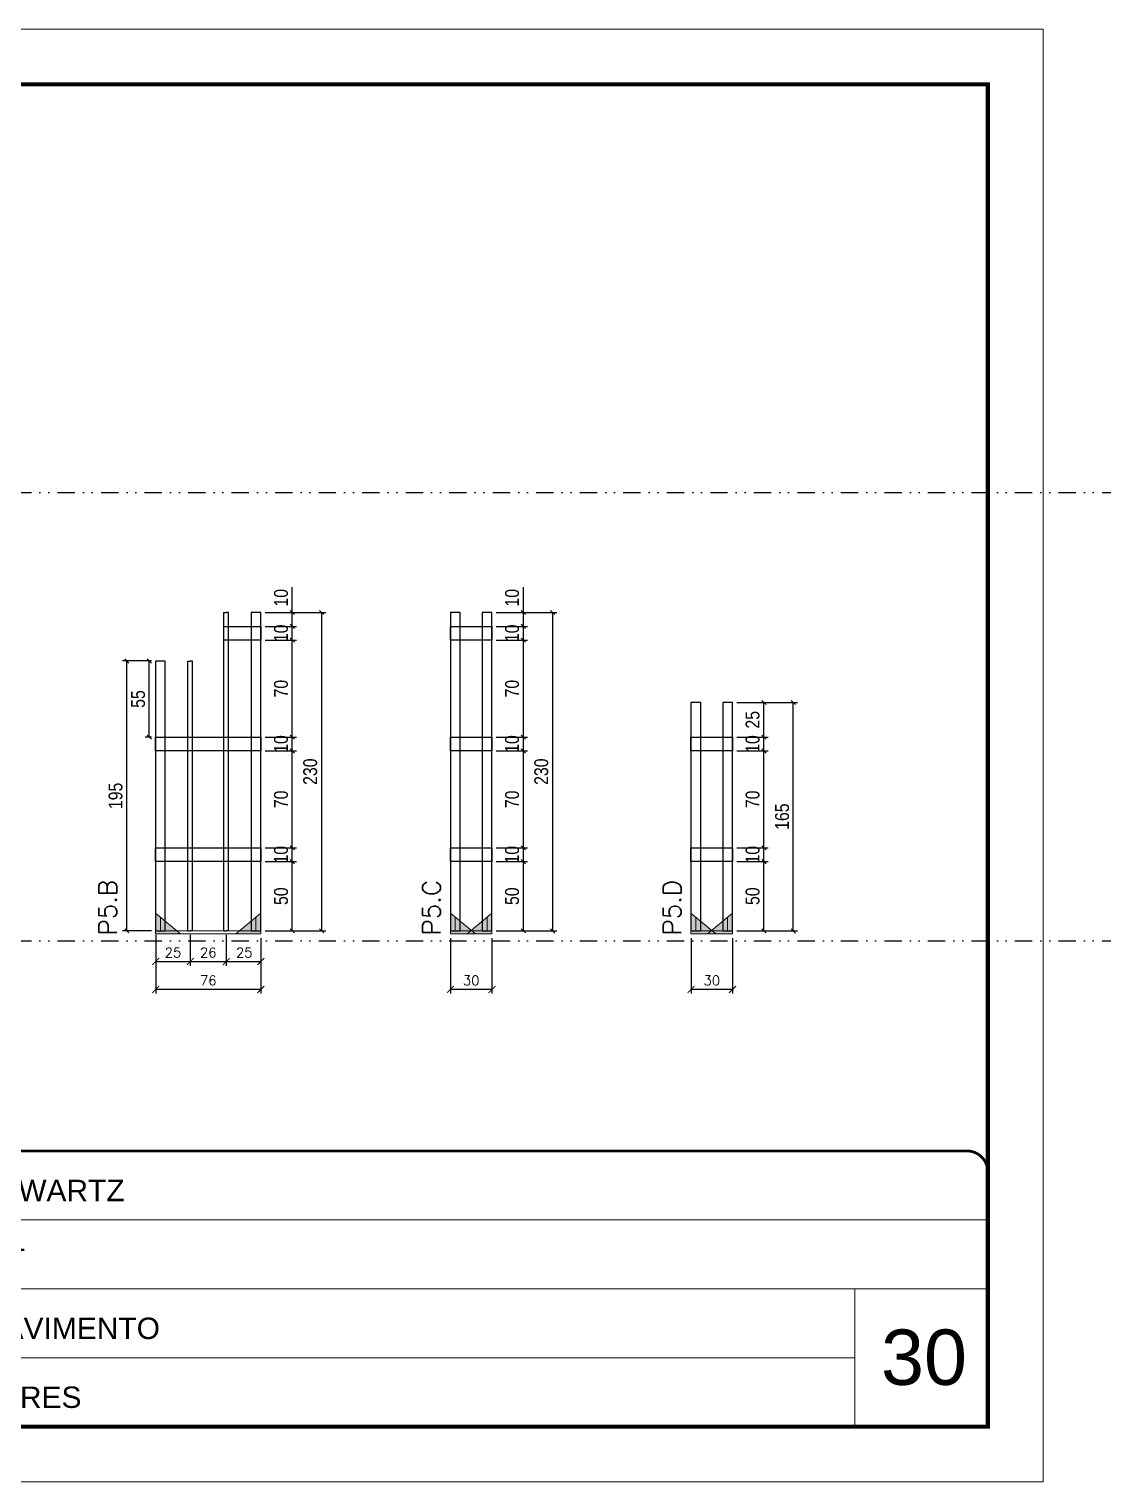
# Model space of a CAD drawing. Extents: x 13770 to 23315, y 867 to 16997.
# Drawn here: x 16737 to 17513, y 7758 to 8808 of the extents above; entities that cross this region are included whole.
import ezdxf

# ---------------------------------------------------------------- set-up
doc = ezdxf.new("R2010")
doc.units = 0
for name, pattern in [('CONTINUO', [0]), ('DASHED', [0.75, 0.5, -0.25]), ('DIVIDE2', [0.625, 0.25, -0.125, 0, -0.125, 0, -0.125]), ('HIDDEN', [0.375, 0.25, -0.125])]:
    doc.linetypes.add(name, pattern=pattern)
for name, color, linetype, lineweight in [('CARIMBO', 255, 'Continuous', 9), ('Folhas', 255, 'Continuous', 9), ('Madeira', 126, 'Continuous', 18), ('Sarr 2.2x7', 40, 'Continuous', 9), ('SARRAFO DE PRESSAO', 251, 'DASHED', 9), ('Texto Seção', 7, 'Continuous', 15)]:
    doc.layers.add(name, color=color, linetype=linetype, lineweight=lineweight)
for name, color, linetype in [('COTA', 241, 'Continuous'), ('Nível', 160, 'Continuous'), ('SARR_2.2x10', 60, 'Continuous'), ('SARR_3.5x7', 81, 'Continuous'), ('SARR_7x7', 40, 'Continuous')]:
    doc.layers.add(name, color=color, linetype=linetype)
doc.styles.add('ARIAL', font='arial.ttf')
doc.styles.add('COTA TECNICA', font='techl___.ttf', dxfattribs={"height": 10})
doc.styles.add('REGUA-120', font='ROMANS.shx', dxfattribs={"height": 15})
doc.styles.add('ROMANS', font='romans.shx')
doc.styles.add('Tecnologia', font='')
doc.styles.get('Tecnologia').set_extended_font_data('Forgotten Futurist')
doc.dimstyles.new('Cota Paínel', dxfattribs={"dimtxt": 7, "dimasz": 5, "dimexe": 3, "dimexo": 3, "dimgap": 3, "dimtad": 1, "dimdec": 1, "dimzin": 12, "dimdsep": 46, "dimtxsty": 'ROMANS', "dimblk": 'ARCHTICK', "dimcen": 0, "dimclrd": 4, "dimclre": 4, "dimclrt": 1, "dimadec": 1, "dimazin": 3, "dimtfac": 1, "dimtdec": 1, "dimtmove": 0, "dimatfit": 3, "dimldrblk": 'OBLIQUE', "dimfxl": 1, "dimtolj": 1, "dimtzin": 12, "dimarcsym": 0})
doc.dimstyles.new('PAINEL', dxfattribs={"dimtxt": 10, "dimasz": 3, "dimexe": 3, "dimexo": 3, "dimgap": 3, "dimtad": 1, "dimdec": 1, "dimzin": 12, "dimdsep": 46, "dimtxsty": 'COTA TECNICA', "dimblk1": 'OBLIQUE', "dimblk2": 'OBLIQUE', "dimsah": 1, "dimcen": 0.9, "dimclrd": 4, "dimclre": 4, "dimclrt": 240, "dimadec": 1, "dimazin": 3, "dimtfac": 1, "dimtdec": 1, "dimtmove": 0, "dimatfit": 3, "dimfxl": 1, "dimtolj": 1, "dimtzin": 12, "dimarcsym": 0})

# ---------------------------------------------------------------- blocks, each defined once
blk = doc.blocks.new('9999999999')
at = {"color": 30, "linetype": 'CONTINUO'}
for p, q in [((98564.6, 34230.2), (98564.6, 34429.4)), ((98564.6, 34379.6), (99584, 34379.6)), ((98564.6, 34329.8), (99488, 34329.8)), ((99584, 34329.8), (99488, 34329.8)), ((99488, 34329.8), (99488, 34230.2)), ((98564.6, 34280), (99488, 34280))]:
    blk.add_line(p, q, dxfattribs=at)
at = {"color": 30, "linetype": 'CONTINUO', "const_width": 2}
blk.add_lwpolyline([(99584, 34230.2), (99584, 34414.4, 0.414214), (99569, 34429.4), (98229, 34429.4, 0.414214), (98214, 34414.4), (98214, 34245.2, 0.414214), (98229, 34230.2), (99584, 34230.2)], format="xyb", dxfattribs=at)
at = {"layer": 'Folhas'}
blk.add_lwpolyline([(98139, 34190.2), (99624, 34190.2), (99624, 35240.2), (98139, 35240.2)], close=True, dxfattribs=at)
at = {"layer": 'Folhas', "color": 30, "const_width": 3}
blk.add_lwpolyline([(98214, 34230.2), (99584, 34230.2), (99584, 35200.2), (98214, 35200.2)], close=True, dxfattribs=at)
at = {"color": 7, "linetype": 'Continuous', "ltscale": 5, "style": 'ARIAL'}
for s, height, p in [('SCHWARTZ', 15.48, (98837.7, 34393.1)), ('GWT', 15.48, (98837.7, 34343.3)), ('2°PAVIMENTO', 15.483, (98837.7, 34293.5)), ('NOVA SISTEMAS CONSTRUTIVOS', 11.059, (98263.2, 34267.2)), ('PILARES', 15.48, (98837.7, 34243.7))]:
    blk.add_text(s, height=height, dxfattribs=at).set_placement(p)
at = {"layer": 'Folhas', "color": 7, "style": 'Tecnologia', "width": 1.5}
for s, p in [('CLIENTE:', (98573.7, 34397.2)), ('OBRA:', (98573.7, 34347.3)), ('PAVIMENTO:', (98573.7, 34297.5)), ('PROJETO:', (98573.7, 34247.7))]:
    blk.add_text(s, height=14, dxfattribs=at).set_placement(p)
blk = doc.blocks.new('_ArchTick')
at = {"color": 0, "linetype": 'ByBlock', "const_width": 0.15}
blk.add_lwpolyline([(-0.5, -0.5), (0.5, 0.5)], dxfattribs=at)
blk = doc.blocks.new('*D966')
at = {"layer": 'COTA', "color": 4, "lineweight": -2, "transparency": 16777216}
for p, q in [((16828.2, 8138.6), (16828.2, 8111.4)), ((16904.2, 8138.6), (16904.2, 8111.4)), ((16904.2, 8114.4), (16828.2, 8114.4))]:
    blk.add_line(p, q, dxfattribs=at)
at = {"layer": 'Defpoints', "color": 0, "transparency": 16777216}
for p in [(16828.2, 8141.6), (16904.2, 8141.6), (16828.2, 8114.4)]:
    blk.add_point(p, dxfattribs=at)
at = {"layer": 'COTA', "color": 4, "lineweight": -2, "transparency": 16777216, "xscale": 5, "yscale": 5, "zscale": 5, "rotation": 180}
blk.add_blockref('_ArchTick', (16828.2, 8114.4), dxfattribs=at)
at = {"layer": 'COTA', "color": 4, "lineweight": -2, "transparency": 16777216, "xscale": 5, "yscale": 5, "zscale": 5}
blk.add_blockref('_ArchTick', (16904.2, 8114.4), dxfattribs=at)
at = {"layer": 'COTA', "color": 1, "transparency": 16777216, "insert": (16866.2, 8120.9), "char_height": 7, "attachment_point": 5, "style": 'ROMANS'}
blk.add_mtext('\\A1;76', dxfattribs=at)
blk = doc.blocks.new('_Oblique')
at = {"color": 0, "linetype": 'ByBlock', "lineweight": -2}
blk.add_line((-0.5, -0.5), (0.5, 0.5), dxfattribs=at)
blk = doc.blocks.new('*D967')
at = {"layer": 'COTA', "color": 4, "lineweight": -2, "transparency": 16777216}
for p, q in [((16879.2, 8153.8), (16879.2, 8131.6)), ((16904.2, 8151.6), (16904.2, 8131.6)), ((16879.2, 8134.6), (16904.2, 8134.6))]:
    blk.add_line(p, q, dxfattribs=at)
at = {"layer": 'Defpoints', "color": 0, "transparency": 16777216}
for p in [(16879.2, 8156.8), (16904.2, 8154.6), (16904.2, 8134.6)]:
    blk.add_point(p, dxfattribs=at)
at = {"layer": 'COTA', "color": 4, "lineweight": -2, "transparency": 16777216, "xscale": 5, "yscale": 5, "zscale": 5, "rotation": 180}
blk.add_blockref('_ArchTick', (16879.2, 8134.6), dxfattribs=at)
at = {"layer": 'COTA', "color": 4, "lineweight": -2, "transparency": 16777216, "xscale": 5, "yscale": 5, "zscale": 5}
blk.add_blockref('_ArchTick', (16904.2, 8134.6), dxfattribs=at)
at = {"layer": 'COTA', "color": 1, "transparency": 16777216, "insert": (16892.2, 8141.1), "char_height": 7, "attachment_point": 5, "style": 'ROMANS'}
blk.add_mtext('\\A1;25', dxfattribs=at)
blk = doc.blocks.new('*D968')
at = {"layer": 'COTA', "color": 4, "lineweight": -2, "transparency": 16777216}
for p, q in [((16828.2, 8153.8), (16828.2, 8131.6)), ((16853.2, 8153.8), (16853.2, 8131.6)), ((16828.2, 8134.6), (16853.2, 8134.6))]:
    blk.add_line(p, q, dxfattribs=at)
at = {"layer": 'Defpoints', "color": 0, "transparency": 16777216}
for p in [(16828.2, 8156.8), (16853.2, 8156.8), (16853.2, 8134.6)]:
    blk.add_point(p, dxfattribs=at)
at = {"layer": 'COTA', "color": 4, "lineweight": -2, "transparency": 16777216, "xscale": 5, "yscale": 5, "zscale": 5, "rotation": 180}
blk.add_blockref('_ArchTick', (16828.2, 8134.6), dxfattribs=at)
at = {"layer": 'COTA', "color": 4, "lineweight": -2, "transparency": 16777216, "xscale": 5, "yscale": 5, "zscale": 5}
blk.add_blockref('_ArchTick', (16853.2, 8134.6), dxfattribs=at)
at = {"layer": 'COTA', "color": 1, "transparency": 16777216, "insert": (16840.7, 8141.1), "char_height": 7, "attachment_point": 5, "style": 'ROMANS'}
blk.add_mtext('\\A1;25', dxfattribs=at)
blk = doc.blocks.new('*D969')
at = {"layer": 'COTA', "color": 4, "lineweight": -2, "transparency": 16777216}
for p, q in [((16853.2, 8153.8), (16853.2, 8131.6)), ((16879.2, 8153.8), (16879.2, 8131.6)), ((16853.2, 8134.6), (16879.2, 8134.6))]:
    blk.add_line(p, q, dxfattribs=at)
at = {"layer": 'Defpoints', "color": 0, "transparency": 16777216}
for p in [(16853.2, 8156.8), (16879.2, 8156.8), (16879.2, 8134.6)]:
    blk.add_point(p, dxfattribs=at)
at = {"layer": 'COTA', "color": 4, "lineweight": -2, "transparency": 16777216, "xscale": 5, "yscale": 5, "zscale": 5, "rotation": 180}
blk.add_blockref('_ArchTick', (16853.2, 8134.6), dxfattribs=at)
at = {"layer": 'COTA', "color": 4, "lineweight": -2, "transparency": 16777216, "xscale": 5, "yscale": 5, "zscale": 5}
blk.add_blockref('_ArchTick', (16879.2, 8134.6), dxfattribs=at)
at = {"layer": 'COTA', "color": 1, "transparency": 16777216, "insert": (16866.2, 8141.1), "char_height": 7, "attachment_point": 5, "style": 'ROMANS'}
blk.add_mtext('\\A1;26', dxfattribs=at)
blk = doc.blocks.new('*D970')
at = {"layer": 'COTA', "color": 4, "lineweight": -2, "transparency": 16777216}
for p, q in [((16907.2, 8206.8), (16929.9, 8206.8)), ((16926.9, 8156.8), (16926.9, 8206.8)), ((16907.2, 8156.8), (16929.9, 8156.8))]:
    blk.add_line(p, q, dxfattribs=at)
at = {"layer": 'Defpoints', "color": 0, "transparency": 16777216}
for p in [(16904.2, 8206.8), (16926.9, 8206.8), (16904.2, 8156.8)]:
    blk.add_point(p, dxfattribs=at)
at = {"layer": 'COTA', "color": 4, "lineweight": -2, "transparency": 16777216, "xscale": 3, "yscale": 3, "zscale": 3}
for p, rotation in [((16926.9, 8206.8), 90), ((16926.9, 8156.8), 270)]:
    blk.add_blockref('_Oblique', p, dxfattribs=dict(at, rotation=rotation))
at = {"layer": 'COTA', "color": 240, "transparency": 16777216, "insert": (16918.8, 8181.8), "char_height": 10, "attachment_point": 5, "rotation": 90, "style": 'COTA TECNICA'}
blk.add_mtext('\\A1;50', dxfattribs=at)
blk = doc.blocks.new('*D971')
at = {"layer": 'COTA', "color": 4, "lineweight": -2, "transparency": 16777216}
for p, q in [((16907.2, 8216.8), (16929.9, 8216.8)), ((16926.9, 8206.8), (16926.9, 8216.8)), ((16907.2, 8206.8), (16929.9, 8206.8))]:
    blk.add_line(p, q, dxfattribs=at)
at = {"layer": 'Defpoints', "color": 0, "transparency": 16777216}
for p in [(16904.2, 8216.8), (16926.9, 8216.8), (16904.2, 8206.8)]:
    blk.add_point(p, dxfattribs=at)
at = {"layer": 'COTA', "color": 4, "lineweight": -2, "transparency": 16777216, "xscale": 3, "yscale": 3, "zscale": 3}
for p, rotation in [((16926.9, 8216.8), 90), ((16926.9, 8206.8), 270)]:
    blk.add_blockref('_Oblique', p, dxfattribs=dict(at, rotation=rotation))
at = {"layer": 'COTA', "color": 240, "transparency": 16777216, "insert": (16918.8, 8211.8), "char_height": 10, "attachment_point": 5, "rotation": 90, "style": 'COTA TECNICA'}
blk.add_mtext('\\A1;10', dxfattribs=at)
blk = doc.blocks.new('*D972')
at = {"layer": 'COTA', "color": 4, "lineweight": -2, "transparency": 16777216}
for p, q in [((16907.2, 8286.8), (16929.9, 8286.8)), ((16926.9, 8216.8), (16926.9, 8286.8)), ((16907.2, 8216.8), (16929.9, 8216.8))]:
    blk.add_line(p, q, dxfattribs=at)
at = {"layer": 'Defpoints', "color": 0, "transparency": 16777216}
for p in [(16904.2, 8286.8), (16926.9, 8286.8), (16904.2, 8216.8)]:
    blk.add_point(p, dxfattribs=at)
at = {"layer": 'COTA', "color": 4, "lineweight": -2, "transparency": 16777216, "xscale": 3, "yscale": 3, "zscale": 3}
for p, rotation in [((16926.9, 8286.8), 90), ((16926.9, 8216.8), 270)]:
    blk.add_blockref('_Oblique', p, dxfattribs=dict(at, rotation=rotation))
at = {"layer": 'COTA', "color": 240, "transparency": 16777216, "insert": (16918.8, 8251.8), "char_height": 10, "attachment_point": 5, "rotation": 90, "style": 'COTA TECNICA'}
blk.add_mtext('\\A1;70', dxfattribs=at)
blk = doc.blocks.new('*D973')
at = {"layer": 'COTA', "color": 4, "lineweight": -2, "transparency": 16777216}
for p, q in [((16907.2, 8296.8), (16929.9, 8296.8)), ((16926.9, 8286.8), (16926.9, 8296.8)), ((16907.2, 8286.8), (16929.9, 8286.8))]:
    blk.add_line(p, q, dxfattribs=at)
at = {"layer": 'Defpoints', "color": 0, "transparency": 16777216}
for p in [(16904.2, 8296.8), (16926.9, 8296.8), (16904.2, 8286.8)]:
    blk.add_point(p, dxfattribs=at)
at = {"layer": 'COTA', "color": 4, "lineweight": -2, "transparency": 16777216, "xscale": 3, "yscale": 3, "zscale": 3}
for p, rotation in [((16926.9, 8296.8), 90), ((16926.9, 8286.8), 270)]:
    blk.add_blockref('_Oblique', p, dxfattribs=dict(at, rotation=rotation))
at = {"layer": 'COTA', "color": 240, "transparency": 16777216, "insert": (16918.8, 8291.8), "char_height": 10, "attachment_point": 5, "rotation": 90, "style": 'COTA TECNICA'}
blk.add_mtext('\\A1;10', dxfattribs=at)
blk = doc.blocks.new('*D980')
at = {"layer": 'COTA', "color": 4, "lineweight": -2, "transparency": 16777216}
for p, q in [((16907.2, 8386.8), (16951.1, 8386.8)), ((16948.1, 8386.8), (16948.1, 8156.8)), ((16907.2, 8156.8), (16951.1, 8156.8))]:
    blk.add_line(p, q, dxfattribs=at)
at = {"layer": 'Defpoints', "color": 0, "transparency": 16777216}
for p in [(16904.2, 8386.8), (16904.2, 8156.8), (16948.1, 8156.8)]:
    blk.add_point(p, dxfattribs=at)
at = {"layer": 'COTA', "color": 4, "lineweight": -2, "transparency": 16777216, "xscale": 3, "yscale": 3, "zscale": 3}
for p, rotation in [((16948.1, 8386.8), 90), ((16948.1, 8156.8), 270)]:
    blk.add_blockref('_Oblique', p, dxfattribs=dict(at, rotation=rotation))
at = {"layer": 'COTA', "color": 240, "transparency": 16777216, "insert": (16939.9, 8271.8), "char_height": 10, "attachment_point": 5, "rotation": 90, "style": 'COTA TECNICA'}
blk.add_mtext('\\A1;230', dxfattribs=at)
blk = doc.blocks.new('*D976')
at = {"layer": 'COTA', "color": 4, "lineweight": -2, "transparency": 16777216}
for p, q in [((16825.2, 8351.8), (16804.3, 8351.8)), ((16807.3, 8156.8), (16807.3, 8351.8)), ((16825.2, 8156.8), (16804.3, 8156.8))]:
    blk.add_line(p, q, dxfattribs=at)
at = {"layer": 'Defpoints', "color": 0, "transparency": 16777216}
for p in [(16807.3, 8351.8), (16828.2, 8351.8), (16828.2, 8156.8)]:
    blk.add_point(p, dxfattribs=at)
at = {"layer": 'COTA', "color": 4, "lineweight": -2, "transparency": 16777216, "xscale": 3, "yscale": 3, "zscale": 3}
for p, rotation in [((16807.3, 8351.8), 90), ((16807.3, 8156.8), 270)]:
    blk.add_blockref('_Oblique', p, dxfattribs=dict(at, rotation=rotation))
at = {"layer": 'COTA', "color": 240, "transparency": 16777216, "insert": (16799.2, 8254.3), "char_height": 10, "attachment_point": 5, "rotation": 90, "style": 'COTA TECNICA'}
blk.add_mtext('\\A1;195', dxfattribs=at)
blk = doc.blocks.new('*D981')
at = {"layer": 'COTA', "color": 4, "lineweight": -2, "transparency": 16777216}
for p, q in [((16907.2, 8366.8), (16929.9, 8366.8)), ((16926.9, 8296.8), (16926.9, 8366.8)), ((16907.2, 8296.8), (16929.9, 8296.8))]:
    blk.add_line(p, q, dxfattribs=at)
at = {"layer": 'Defpoints', "color": 0, "transparency": 16777216}
for p in [(16904.2, 8366.8), (16926.9, 8366.8), (16904.2, 8296.8)]:
    blk.add_point(p, dxfattribs=at)
at = {"layer": 'COTA', "color": 4, "lineweight": -2, "transparency": 16777216, "xscale": 3, "yscale": 3, "zscale": 3}
for p, rotation in [((16926.9, 8366.8), 90), ((16926.9, 8296.8), 270)]:
    blk.add_blockref('_Oblique', p, dxfattribs=dict(at, rotation=rotation))
at = {"layer": 'COTA', "color": 240, "transparency": 16777216, "insert": (16918.8, 8331.8), "char_height": 10, "attachment_point": 5, "rotation": 90, "style": 'COTA TECNICA'}
blk.add_mtext('\\A1;70', dxfattribs=at)
blk = doc.blocks.new('*D982')
at = {"layer": 'COTA', "color": 4, "lineweight": -2, "transparency": 16777216}
for p, q in [((16907.2, 8376.8), (16929.9, 8376.8)), ((16926.9, 8366.8), (16926.9, 8376.8)), ((16907.2, 8366.8), (16929.9, 8366.8))]:
    blk.add_line(p, q, dxfattribs=at)
at = {"layer": 'Defpoints', "color": 0, "transparency": 16777216}
for p in [(16904.2, 8376.8), (16926.9, 8376.8), (16904.2, 8366.8)]:
    blk.add_point(p, dxfattribs=at)
at = {"layer": 'COTA', "color": 4, "lineweight": -2, "transparency": 16777216, "xscale": 3, "yscale": 3, "zscale": 3}
for p, rotation in [((16926.9, 8376.8), 90), ((16926.9, 8366.8), 270)]:
    blk.add_blockref('_Oblique', p, dxfattribs=dict(at, rotation=rotation))
at = {"layer": 'COTA', "color": 240, "transparency": 16777216, "insert": (16918.8, 8371.8), "char_height": 10, "attachment_point": 5, "rotation": 90, "style": 'COTA TECNICA'}
blk.add_mtext('\\A1;10', dxfattribs=at)
blk = doc.blocks.new('*D983')
at = {"layer": 'COTA', "color": 4, "lineweight": -2, "transparency": 16777216}
for p, q in [((16926.9, 8386.8), (16926.9, 8405.2)), ((16907.2, 8386.8), (16929.9, 8386.8)), ((16926.9, 8376.8), (16926.9, 8386.8)), ((16907.2, 8376.8), (16929.9, 8376.8))]:
    blk.add_line(p, q, dxfattribs=at)
at = {"layer": 'Defpoints', "color": 0, "transparency": 16777216}
for p in [(16904.2, 8386.8), (16926.9, 8386.8), (16904.2, 8376.8)]:
    blk.add_point(p, dxfattribs=at)
at = {"layer": 'COTA', "color": 4, "lineweight": -2, "transparency": 16777216, "xscale": 3, "yscale": 3, "zscale": 3}
for p, rotation in [((16926.9, 8386.8), 90), ((16926.9, 8376.8), 270)]:
    blk.add_blockref('_Oblique', p, dxfattribs=dict(at, rotation=rotation))
at = {"layer": 'COTA', "color": 240, "transparency": 16777216, "insert": (16918.8, 8397.5), "char_height": 10, "attachment_point": 5, "rotation": 90, "style": 'COTA TECNICA'}
blk.add_mtext('\\A1;10', dxfattribs=at)
blk = doc.blocks.new('*D984')
at = {"layer": 'COTA', "color": 4, "lineweight": -2, "transparency": 16777216}
for p, q in [((16825.2, 8351.8), (16820.6, 8351.8)), ((16823.6, 8296.8), (16823.6, 8351.8)), ((16825.2, 8296.8), (16820.6, 8296.8))]:
    blk.add_line(p, q, dxfattribs=at)
at = {"layer": 'Defpoints', "color": 0, "transparency": 16777216}
for p in [(16823.6, 8351.8), (16828.2, 8351.8), (16828.2, 8296.8)]:
    blk.add_point(p, dxfattribs=at)
at = {"layer": 'COTA', "color": 4, "lineweight": -2, "transparency": 16777216, "xscale": 3, "yscale": 3, "zscale": 3}
for p, rotation in [((16823.6, 8351.8), 90), ((16823.6, 8296.8), 270)]:
    blk.add_blockref('_Oblique', p, dxfattribs=dict(at, rotation=rotation))
at = {"layer": 'COTA', "color": 240, "transparency": 16777216, "insert": (16815.5, 8324.3), "char_height": 10, "attachment_point": 5, "rotation": 90, "style": 'COTA TECNICA'}
blk.add_mtext('\\A1;55', dxfattribs=at)
blk = doc.blocks.new('*D995')
at = {"layer": 'COTA', "color": 4, "lineweight": -2, "transparency": 16777216}
for p, q in [((17041.2, 8151.6), (17041.2, 8111.4)), ((17071.2, 8151.6), (17071.2, 8111.4)), ((17071.2, 8114.4), (17041.2, 8114.4))]:
    blk.add_line(p, q, dxfattribs=at)
at = {"layer": 'Defpoints', "color": 0, "transparency": 16777216}
for p in [(17041.2, 8154.6), (17071.2, 8154.6), (17041.2, 8114.4)]:
    blk.add_point(p, dxfattribs=at)
at = {"layer": 'COTA', "color": 4, "lineweight": -2, "transparency": 16777216, "xscale": 5, "yscale": 5, "zscale": 5, "rotation": 180}
blk.add_blockref('_ArchTick', (17041.2, 8114.4), dxfattribs=at)
at = {"layer": 'COTA', "color": 4, "lineweight": -2, "transparency": 16777216, "xscale": 5, "yscale": 5, "zscale": 5}
blk.add_blockref('_ArchTick', (17071.2, 8114.4), dxfattribs=at)
at = {"layer": 'COTA', "color": 1, "transparency": 16777216, "insert": (17056.2, 8120.9), "char_height": 7, "attachment_point": 5, "style": 'ROMANS'}
blk.add_mtext('\\A1;30', dxfattribs=at)
blk = doc.blocks.new('*D996')
at = {"layer": 'COTA', "color": 4, "lineweight": -2, "transparency": 16777216}
for p, q in [((17074.2, 8206.8), (17096.9, 8206.8)), ((17093.9, 8156.8), (17093.9, 8206.8)), ((17074.2, 8156.8), (17096.9, 8156.8))]:
    blk.add_line(p, q, dxfattribs=at)
at = {"layer": 'Defpoints', "color": 0, "transparency": 16777216}
for p in [(17071.2, 8206.8), (17093.9, 8206.8), (17071.2, 8156.8)]:
    blk.add_point(p, dxfattribs=at)
at = {"layer": 'COTA', "color": 4, "lineweight": -2, "transparency": 16777216, "xscale": 3, "yscale": 3, "zscale": 3}
for p, rotation in [((17093.9, 8206.8), 90), ((17093.9, 8156.8), 270)]:
    blk.add_blockref('_Oblique', p, dxfattribs=dict(at, rotation=rotation))
at = {"layer": 'COTA', "color": 240, "transparency": 16777216, "insert": (17085.8, 8181.8), "char_height": 10, "attachment_point": 5, "rotation": 90, "style": 'COTA TECNICA'}
blk.add_mtext('\\A1;50', dxfattribs=at)
blk = doc.blocks.new('*D997')
at = {"layer": 'COTA', "color": 4, "lineweight": -2, "transparency": 16777216}
for p, q in [((17074.2, 8216.8), (17096.9, 8216.8)), ((17093.9, 8206.8), (17093.9, 8216.8)), ((17074.2, 8206.8), (17096.9, 8206.8))]:
    blk.add_line(p, q, dxfattribs=at)
at = {"layer": 'Defpoints', "color": 0, "transparency": 16777216}
for p in [(17071.2, 8216.8), (17093.9, 8216.8), (17071.2, 8206.8)]:
    blk.add_point(p, dxfattribs=at)
at = {"layer": 'COTA', "color": 4, "lineweight": -2, "transparency": 16777216, "xscale": 3, "yscale": 3, "zscale": 3}
for p, rotation in [((17093.9, 8216.8), 90), ((17093.9, 8206.8), 270)]:
    blk.add_blockref('_Oblique', p, dxfattribs=dict(at, rotation=rotation))
at = {"layer": 'COTA', "color": 240, "transparency": 16777216, "insert": (17085.8, 8211.8), "char_height": 10, "attachment_point": 5, "rotation": 90, "style": 'COTA TECNICA'}
blk.add_mtext('\\A1;10', dxfattribs=at)
blk = doc.blocks.new('*D998')
at = {"layer": 'COTA', "color": 4, "lineweight": -2, "transparency": 16777216}
for p, q in [((17074.2, 8286.8), (17096.9, 8286.8)), ((17093.9, 8216.8), (17093.9, 8286.8)), ((17074.2, 8216.8), (17096.9, 8216.8))]:
    blk.add_line(p, q, dxfattribs=at)
at = {"layer": 'Defpoints', "color": 0, "transparency": 16777216}
for p in [(17071.2, 8286.8), (17093.9, 8286.8), (17071.2, 8216.8)]:
    blk.add_point(p, dxfattribs=at)
at = {"layer": 'COTA', "color": 4, "lineweight": -2, "transparency": 16777216, "xscale": 3, "yscale": 3, "zscale": 3}
for p, rotation in [((17093.9, 8286.8), 90), ((17093.9, 8216.8), 270)]:
    blk.add_blockref('_Oblique', p, dxfattribs=dict(at, rotation=rotation))
at = {"layer": 'COTA', "color": 240, "transparency": 16777216, "insert": (17085.8, 8251.8), "char_height": 10, "attachment_point": 5, "rotation": 90, "style": 'COTA TECNICA'}
blk.add_mtext('\\A1;70', dxfattribs=at)
blk = doc.blocks.new('*D999')
at = {"layer": 'COTA', "color": 4, "lineweight": -2, "transparency": 16777216}
for p, q in [((17074.2, 8296.8), (17096.9, 8296.8)), ((17093.9, 8286.8), (17093.9, 8296.8)), ((17074.2, 8286.8), (17096.9, 8286.8))]:
    blk.add_line(p, q, dxfattribs=at)
at = {"layer": 'Defpoints', "color": 0, "transparency": 16777216}
for p in [(17071.2, 8296.8), (17093.9, 8296.8), (17071.2, 8286.8)]:
    blk.add_point(p, dxfattribs=at)
at = {"layer": 'COTA', "color": 4, "lineweight": -2, "transparency": 16777216, "xscale": 3, "yscale": 3, "zscale": 3}
for p, rotation in [((17093.9, 8296.8), 90), ((17093.9, 8286.8), 270)]:
    blk.add_blockref('_Oblique', p, dxfattribs=dict(at, rotation=rotation))
at = {"layer": 'COTA', "color": 240, "transparency": 16777216, "insert": (17085.8, 8291.8), "char_height": 10, "attachment_point": 5, "rotation": 90, "style": 'COTA TECNICA'}
blk.add_mtext('\\A1;10', dxfattribs=at)
blk = doc.blocks.new('*D1000')
at = {"layer": 'COTA', "color": 4, "lineweight": -2, "transparency": 16777216}
for p, q in [((17074.2, 8366.8), (17096.9, 8366.8)), ((17093.9, 8296.8), (17093.9, 8366.8)), ((17074.2, 8296.8), (17096.9, 8296.8))]:
    blk.add_line(p, q, dxfattribs=at)
at = {"layer": 'Defpoints', "color": 0, "transparency": 16777216}
for p in [(17071.2, 8366.8), (17093.9, 8366.8), (17071.2, 8296.8)]:
    blk.add_point(p, dxfattribs=at)
at = {"layer": 'COTA', "color": 4, "lineweight": -2, "transparency": 16777216, "xscale": 3, "yscale": 3, "zscale": 3}
for p, rotation in [((17093.9, 8366.8), 90), ((17093.9, 8296.8), 270)]:
    blk.add_blockref('_Oblique', p, dxfattribs=dict(at, rotation=rotation))
at = {"layer": 'COTA', "color": 240, "transparency": 16777216, "insert": (17085.8, 8331.8), "char_height": 10, "attachment_point": 5, "rotation": 90, "style": 'COTA TECNICA'}
blk.add_mtext('\\A1;70', dxfattribs=at)
blk = doc.blocks.new('*D1001')
at = {"layer": 'COTA', "color": 4, "lineweight": -2, "transparency": 16777216}
for p, q in [((17074.2, 8376.8), (17096.9, 8376.8)), ((17093.9, 8366.8), (17093.9, 8376.8)), ((17074.2, 8366.8), (17096.9, 8366.8))]:
    blk.add_line(p, q, dxfattribs=at)
at = {"layer": 'Defpoints', "color": 0, "transparency": 16777216}
for p in [(17071.2, 8376.8), (17093.9, 8376.8), (17071.2, 8366.8)]:
    blk.add_point(p, dxfattribs=at)
at = {"layer": 'COTA', "color": 4, "lineweight": -2, "transparency": 16777216, "xscale": 3, "yscale": 3, "zscale": 3}
for p, rotation in [((17093.9, 8376.8), 90), ((17093.9, 8366.8), 270)]:
    blk.add_blockref('_Oblique', p, dxfattribs=dict(at, rotation=rotation))
at = {"layer": 'COTA', "color": 240, "transparency": 16777216, "insert": (17085.8, 8371.8), "char_height": 10, "attachment_point": 5, "rotation": 90, "style": 'COTA TECNICA'}
blk.add_mtext('\\A1;10', dxfattribs=at)
blk = doc.blocks.new('*D1003')
at = {"layer": 'COTA', "color": 4, "lineweight": -2, "transparency": 16777216}
for p, q in [((17074.2, 8386.8), (17118.1, 8386.8)), ((17115.1, 8156.7), (17115.1, 8386.8)), ((17074.2, 8156.7), (17118.1, 8156.7))]:
    blk.add_line(p, q, dxfattribs=at)
at = {"layer": 'Defpoints', "color": 0, "transparency": 16777216}
for p in [(17071.2, 8386.8), (17115.1, 8386.8), (17071.2, 8156.7)]:
    blk.add_point(p, dxfattribs=at)
at = {"layer": 'COTA', "color": 4, "lineweight": -2, "transparency": 16777216, "xscale": 3, "yscale": 3, "zscale": 3}
for p, rotation in [((17115.1, 8386.8), 90), ((17115.1, 8156.7), 270)]:
    blk.add_blockref('_Oblique', p, dxfattribs=dict(at, rotation=rotation))
at = {"layer": 'COTA', "color": 240, "transparency": 16777216, "insert": (17106.9, 8271.8), "char_height": 10, "attachment_point": 5, "rotation": 90, "style": 'COTA TECNICA'}
blk.add_mtext('\\A1;230', dxfattribs=at)
blk = doc.blocks.new('*D1005')
at = {"layer": 'COTA', "color": 4, "lineweight": -2, "transparency": 16777216}
for p, q in [((17093.9, 8386.8), (17093.9, 8405.2)), ((17074.2, 8386.8), (17096.9, 8386.8)), ((17093.9, 8376.8), (17093.9, 8386.8)), ((17074.2, 8376.8), (17096.9, 8376.8))]:
    blk.add_line(p, q, dxfattribs=at)
at = {"layer": 'Defpoints', "color": 0, "transparency": 16777216}
for p in [(17071.2, 8386.8), (17093.9, 8386.8), (17071.2, 8376.8)]:
    blk.add_point(p, dxfattribs=at)
at = {"layer": 'COTA', "color": 4, "lineweight": -2, "transparency": 16777216, "xscale": 3, "yscale": 3, "zscale": 3}
for p, rotation in [((17093.9, 8386.8), 90), ((17093.9, 8376.8), 270)]:
    blk.add_blockref('_Oblique', p, dxfattribs=dict(at, rotation=rotation))
at = {"layer": 'COTA', "color": 240, "transparency": 16777216, "insert": (17085.8, 8397.5), "char_height": 10, "attachment_point": 5, "rotation": 90, "style": 'COTA TECNICA'}
blk.add_mtext('\\A1;10', dxfattribs=at)
blk = doc.blocks.new('*D1006')
at = {"layer": 'COTA', "color": 4, "lineweight": -2, "transparency": 16777216}
for p, q in [((17215.1, 8151.6), (17215.1, 8111.4)), ((17245.1, 8151.6), (17245.1, 8111.4)), ((17245.1, 8114.4), (17215.1, 8114.4))]:
    blk.add_line(p, q, dxfattribs=at)
at = {"layer": 'Defpoints', "color": 0, "transparency": 16777216}
for p in [(17215.1, 8154.6), (17245.1, 8154.6), (17215.1, 8114.4)]:
    blk.add_point(p, dxfattribs=at)
at = {"layer": 'COTA', "color": 4, "lineweight": -2, "transparency": 16777216, "xscale": 5, "yscale": 5, "zscale": 5, "rotation": 180}
blk.add_blockref('_ArchTick', (17215.1, 8114.4), dxfattribs=at)
at = {"layer": 'COTA', "color": 4, "lineweight": -2, "transparency": 16777216, "xscale": 5, "yscale": 5, "zscale": 5}
blk.add_blockref('_ArchTick', (17245.1, 8114.4), dxfattribs=at)
at = {"layer": 'COTA', "color": 1, "transparency": 16777216, "insert": (17230.1, 8120.9), "char_height": 7, "attachment_point": 5, "style": 'ROMANS'}
blk.add_mtext('\\A1;30', dxfattribs=at)
blk = doc.blocks.new('*D1007')
at = {"layer": 'COTA', "color": 4, "lineweight": -2, "transparency": 16777216}
for p, q in [((17248.1, 8206.8), (17270.8, 8206.8)), ((17267.8, 8156.8), (17267.8, 8206.8)), ((17248.1, 8156.8), (17270.8, 8156.8))]:
    blk.add_line(p, q, dxfattribs=at)
at = {"layer": 'Defpoints', "color": 0, "transparency": 16777216}
for p in [(17245.1, 8206.8), (17267.8, 8206.8), (17245.1, 8156.8)]:
    blk.add_point(p, dxfattribs=at)
at = {"layer": 'COTA', "color": 4, "lineweight": -2, "transparency": 16777216, "xscale": 3, "yscale": 3, "zscale": 3}
for p, rotation in [((17267.8, 8206.8), 90), ((17267.8, 8156.8), 270)]:
    blk.add_blockref('_Oblique', p, dxfattribs=dict(at, rotation=rotation))
at = {"layer": 'COTA', "color": 240, "transparency": 16777216, "insert": (17259.6, 8181.8), "char_height": 10, "attachment_point": 5, "rotation": 90, "style": 'COTA TECNICA'}
blk.add_mtext('\\A1;50', dxfattribs=at)
blk = doc.blocks.new('*D1008')
at = {"layer": 'COTA', "color": 4, "lineweight": -2, "transparency": 16777216}
for p, q in [((17248.1, 8216.8), (17270.8, 8216.8)), ((17267.8, 8206.8), (17267.8, 8216.8)), ((17248.1, 8206.8), (17270.8, 8206.8))]:
    blk.add_line(p, q, dxfattribs=at)
at = {"layer": 'Defpoints', "color": 0, "transparency": 16777216}
for p in [(17245.1, 8216.8), (17267.8, 8216.8), (17245.1, 8206.8)]:
    blk.add_point(p, dxfattribs=at)
at = {"layer": 'COTA', "color": 4, "lineweight": -2, "transparency": 16777216, "xscale": 3, "yscale": 3, "zscale": 3}
for p, rotation in [((17267.8, 8216.8), 90), ((17267.8, 8206.8), 270)]:
    blk.add_blockref('_Oblique', p, dxfattribs=dict(at, rotation=rotation))
at = {"layer": 'COTA', "color": 240, "transparency": 16777216, "insert": (17259.6, 8211.8), "char_height": 10, "attachment_point": 5, "rotation": 90, "style": 'COTA TECNICA'}
blk.add_mtext('\\A1;10', dxfattribs=at)
blk = doc.blocks.new('*D1009')
at = {"layer": 'COTA', "color": 4, "lineweight": -2, "transparency": 16777216}
for p, q in [((17248.1, 8286.8), (17270.8, 8286.8)), ((17267.8, 8216.8), (17267.8, 8286.8)), ((17248.1, 8216.8), (17270.8, 8216.8))]:
    blk.add_line(p, q, dxfattribs=at)
at = {"layer": 'Defpoints', "color": 0, "transparency": 16777216}
for p in [(17245.1, 8286.8), (17267.8, 8286.8), (17245.1, 8216.8)]:
    blk.add_point(p, dxfattribs=at)
at = {"layer": 'COTA', "color": 4, "lineweight": -2, "transparency": 16777216, "xscale": 3, "yscale": 3, "zscale": 3}
for p, rotation in [((17267.8, 8286.8), 90), ((17267.8, 8216.8), 270)]:
    blk.add_blockref('_Oblique', p, dxfattribs=dict(at, rotation=rotation))
at = {"layer": 'COTA', "color": 240, "transparency": 16777216, "insert": (17259.6, 8251.8), "char_height": 10, "attachment_point": 5, "rotation": 90, "style": 'COTA TECNICA'}
blk.add_mtext('\\A1;70', dxfattribs=at)
blk = doc.blocks.new('*D1010')
at = {"layer": 'COTA', "color": 4, "lineweight": -2, "transparency": 16777216}
for p, q in [((17248.1, 8296.8), (17270.8, 8296.8)), ((17267.8, 8286.8), (17267.8, 8296.8)), ((17248.1, 8286.8), (17270.8, 8286.8))]:
    blk.add_line(p, q, dxfattribs=at)
at = {"layer": 'Defpoints', "color": 0, "transparency": 16777216}
for p in [(17245.1, 8296.8), (17267.8, 8296.8), (17245.1, 8286.8)]:
    blk.add_point(p, dxfattribs=at)
at = {"layer": 'COTA', "color": 4, "lineweight": -2, "transparency": 16777216, "xscale": 3, "yscale": 3, "zscale": 3}
for p, rotation in [((17267.8, 8296.8), 90), ((17267.8, 8286.8), 270)]:
    blk.add_blockref('_Oblique', p, dxfattribs=dict(at, rotation=rotation))
at = {"layer": 'COTA', "color": 240, "transparency": 16777216, "insert": (17259.6, 8291.8), "char_height": 10, "attachment_point": 5, "rotation": 90, "style": 'COTA TECNICA'}
blk.add_mtext('\\A1;10', dxfattribs=at)
blk = doc.blocks.new('*D1013')
at = {"layer": 'COTA', "color": 4, "lineweight": -2, "transparency": 16777216}
for p, q in [((17248.1, 8321.8), (17292, 8321.8)), ((17289, 8156.7), (17289, 8321.8)), ((17248.1, 8156.7), (17292, 8156.7))]:
    blk.add_line(p, q, dxfattribs=at)
at = {"layer": 'Defpoints', "color": 0, "transparency": 16777216}
for p in [(17245.1, 8321.8), (17289, 8321.8), (17245.1, 8156.7)]:
    blk.add_point(p, dxfattribs=at)
at = {"layer": 'COTA', "color": 4, "lineweight": -2, "transparency": 16777216, "xscale": 3, "yscale": 3, "zscale": 3}
for p, rotation in [((17289, 8321.8), 90), ((17289, 8156.7), 270)]:
    blk.add_blockref('_Oblique', p, dxfattribs=dict(at, rotation=rotation))
at = {"layer": 'COTA', "color": 240, "transparency": 16777216, "insert": (17280.9, 8239.3), "char_height": 10, "attachment_point": 5, "rotation": 90, "style": 'COTA TECNICA'}
blk.add_mtext('\\A1;165', dxfattribs=at)
blk = doc.blocks.new('*D1015')
at = {"layer": 'COTA', "color": 4, "lineweight": -2, "transparency": 16777216}
for p, q in [((17248.1, 8321.8), (17270.8, 8321.8)), ((17267.8, 8296.8), (17267.8, 8321.8)), ((17248.1, 8296.8), (17270.8, 8296.8))]:
    blk.add_line(p, q, dxfattribs=at)
at = {"layer": 'Defpoints', "color": 0, "transparency": 16777216}
for p in [(17245.1, 8321.8), (17267.8, 8321.8), (17245.1, 8296.8)]:
    blk.add_point(p, dxfattribs=at)
at = {"layer": 'COTA', "color": 4, "lineweight": -2, "transparency": 16777216, "xscale": 3, "yscale": 3, "zscale": 3}
for p, rotation in [((17267.8, 8321.8), 90), ((17267.8, 8296.8), 270)]:
    blk.add_blockref('_Oblique', p, dxfattribs=dict(at, rotation=rotation))
at = {"layer": 'COTA', "color": 240, "transparency": 16777216, "insert": (17259.6, 8309.3), "char_height": 10, "attachment_point": 5, "rotation": 90, "style": 'COTA TECNICA'}
blk.add_mtext('\\A1;25', dxfattribs=at)

msp = doc.modelspace()

# ---------------------------------------------------------------- hatches: boundary and pattern name
at = {"layer": 'Madeira'}
h = msp.add_hatch(color=252, dxfattribs=at)
h.dxf.hatch_style = 2
h.paths.add_polyline_path([(16828.17, 8169.58), (16828.17, 8154.58), (16846.17, 8154.58)])
h = msp.add_hatch(color=252, dxfattribs=at)
h.dxf.hatch_style = 2
h.paths.add_polyline_path([(16904.17, 8169.58), (16904.17, 8154.58), (16886.17, 8154.58)])
h = msp.add_hatch(color=252, dxfattribs=at)
h.dxf.hatch_style = 2
h.paths.add_polyline_path([(17041.23, 8169.58), (17041.23, 8154.58), (17059.23, 8154.58)])
h = msp.add_hatch(color=252, dxfattribs=at)
h.dxf.hatch_style = 2
h.paths.add_polyline_path([(17071.23, 8169.58), (17071.23, 8154.58), (17053.23, 8154.58)])
h = msp.add_hatch(color=252, dxfattribs=at)
h.dxf.hatch_style = 2
h.paths.add_polyline_path([(17215.05, 8169.58), (17215.05, 8154.58), (17233.05, 8154.58)])
h = msp.add_hatch(color=252, dxfattribs=at)
h.dxf.hatch_style = 2
h.paths.add_polyline_path([(17245.05, 8169.58), (17245.05, 8154.58), (17227.05, 8154.58)])

# ---------------------------------------------------------------- linework, layer by layer
at = {"layer": 'Madeira', "color": 1, "linetype": 'HIDDEN'}
for p, q in [((16831.67, 8166.08), (16831.67, 8156.78)), ((16831.67, 8166.08), (16831.67, 8156.78)), ((16835.17, 8162.58), (16835.17, 8156.78)), ((16900.67, 8166.08), (16900.67, 8156.78)), ((16900.67, 8166.08), (16900.67, 8156.78)), ((17044.73, 8166.08), (17044.73, 8156.78)), ((17044.73, 8166.08), (17044.73, 8156.78)), ((17048.23, 8162.58), (17048.23, 8156.78)), ((17067.73, 8166.08), (17067.73, 8156.78)), ((17067.73, 8166.08), (17067.73, 8156.78)), ((17218.55, 8166.08), (17218.55, 8156.78)), ((17218.55, 8166.08), (17218.55, 8156.78)), ((17222.05, 8162.58), (17222.05, 8156.78)), ((17241.55, 8166.08), (17241.55, 8156.78)), ((17241.55, 8166.08), (17241.55, 8156.78)), ((16838.01, 8156.78), (16828.17, 8156.78)), ((16838.01, 8156.78), (16828.17, 8156.78)), ((16843.97, 8156.78), (16828.17, 8156.78)), ((16888.37, 8156.78), (16904.17, 8156.78)), ((16894.34, 8156.78), (16904.17, 8156.78)), ((16894.34, 8156.78), (16904.17, 8156.78)), ((17051.06, 8156.78), (17041.23, 8156.78)), ((17051.06, 8156.78), (17041.23, 8156.78)), ((17057.03, 8156.78), (17041.23, 8156.78)), ((17055.43, 8156.78), (17071.23, 8156.78)), ((17061.4, 8156.78), (17071.23, 8156.78)), ((17061.4, 8156.78), (17071.23, 8156.78)), ((17224.89, 8156.78), (17215.05, 8156.78)), ((17224.89, 8156.78), (17215.05, 8156.78)), ((17230.85, 8156.78), (17215.05, 8156.78)), ((17229.25, 8156.78), (17245.05, 8156.78)), ((17235.22, 8156.78), (17245.05, 8156.78)), ((17235.22, 8156.78), (17245.05, 8156.78))]:
    msp.add_line(p, q, dxfattribs=at)
at = {"layer": 'Madeira'}
for p, q in [((16828.17, 8156.78), (16828.17, 8154.58)), ((16828.17, 8156.78), (16828.17, 8154.58)), ((16828.17, 8156.78), (16828.17, 8154.58)), ((17041.23, 8156.78), (17041.23, 8154.58)), ((17041.23, 8156.78), (17041.23, 8154.58)), ((17041.23, 8156.78), (17041.23, 8154.58)), ((17215.05, 8156.78), (17215.05, 8154.58)), ((17215.05, 8156.78), (17215.05, 8154.58)), ((17215.05, 8156.78), (17215.05, 8154.58))]:
    msp.add_line(p, q, dxfattribs=at)
at = {"layer": 'Madeira', "color": 0}
for points in [[(16828.17, 8169.58), (16828.17, 8154.58), (16846.17, 8154.58), (16828.17, 8169.58)], [(16904.17, 8169.58), (16904.17, 8154.58), (16886.17, 8154.58), (16904.17, 8169.58)], [(17041.23, 8169.58), (17041.23, 8154.58), (17059.23, 8154.58), (17041.23, 8169.58)], [(17071.23, 8169.58), (17071.23, 8154.58), (17053.23, 8154.58), (17071.23, 8169.58)], [(17215.05, 8169.58), (17215.05, 8154.58), (17233.05, 8154.58), (17215.05, 8169.58)], [(17245.05, 8169.58), (17245.05, 8154.58), (17227.05, 8154.58), (17245.05, 8169.58)]]:
    msp.add_lwpolyline(points, dxfattribs=at)
at = {"layer": 'Nível', "color": 4, "linetype": 'DIVIDE2', "ltscale": 50}
for p, q in [((13769.54, 8473.58), (21112.79, 8473.58)), ((13769.54, 8149.58), (21112.79, 8149.58))]:
    msp.add_line(p, q, dxfattribs=at)
at = {"layer": 'Sarr 2.2x7'}
for points in [[(16904.17, 8156.78), (16828.17, 8156.78), (16828.17, 8154.58), (16904.17, 8154.58)], [(17071.23, 8156.78), (17041.23, 8156.78), (17041.23, 8154.58), (17071.23, 8154.58)], [(17245.05, 8156.78), (17215.05, 8156.78), (17215.05, 8154.58), (17245.05, 8154.58)]]:
    msp.add_lwpolyline(points, close=True, dxfattribs=at)
at = {"layer": 'SARR_2.2x10'}
for points in [[(16877.42, 8376.78), (16904.17, 8376.78), (16904.17, 8366.78), (16877.42, 8366.78)], [(17041.23, 8376.77), (17071.23, 8376.77), (17071.23, 8366.77), (17041.23, 8366.77)], [(16828.17, 8296.78), (16904.17, 8296.78), (16904.17, 8286.78), (16828.17, 8286.78)], [(17041.23, 8296.77), (17071.23, 8296.77), (17071.23, 8286.77), (17041.23, 8286.77)], [(17215.05, 8296.77), (17245.05, 8296.77), (17245.05, 8286.77), (17215.05, 8286.77)], [(16828.17, 8216.78), (16904.17, 8216.78), (16904.17, 8206.78), (16828.17, 8206.78)], [(17041.23, 8216.77), (17071.23, 8216.77), (17071.23, 8206.77), (17041.23, 8206.77)], [(17215.05, 8216.77), (17245.05, 8216.77), (17245.05, 8206.77), (17215.05, 8206.77)]]:
    msp.add_lwpolyline(points, close=True, dxfattribs=at)
at = {"layer": 'SARR_3.5x7'}
for p, q in [((16877.42, 8156.78), (16877.42, 8386.78)), ((16877.42, 8386.78), (16879.17, 8386.78)), ((16880.92, 8386.78), (16879.17, 8386.78)), ((16880.92, 8156.78), (16880.92, 8386.78)), ((16851.42, 8156.78), (16851.42, 8351.78)), ((16851.42, 8351.78), (16853.17, 8351.78)), ((16854.92, 8351.78), (16853.17, 8351.78)), ((16854.92, 8156.78), (16854.92, 8351.78)), ((16851.42, 8156.78), (16853.17, 8156.78)), ((16854.92, 8156.78), (16853.17, 8156.78)), ((16877.42, 8156.78), (16879.17, 8156.78)), ((16880.92, 8156.78), (16879.17, 8156.78))]:
    msp.add_line(p, q, dxfattribs=at)
at = {"layer": 'SARR_7x7'}
for points in [[(16897.17, 8156.78), (16904.17, 8156.78), (16904.17, 8386.78), (16897.17, 8386.78)], [(17041.23, 8156.78), (17048.23, 8156.78), (17048.23, 8386.78), (17041.23, 8386.78)], [(17064.23, 8156.78), (17071.23, 8156.78), (17071.23, 8386.78), (17064.23, 8386.78)], [(16828.17, 8156.78), (16835.17, 8156.78), (16835.17, 8351.78), (16828.17, 8351.78)], [(17215.05, 8156.78), (17222.05, 8156.78), (17222.05, 8321.78), (17215.05, 8321.78)], [(17238.05, 8156.78), (17245.05, 8156.78), (17245.05, 8321.78), (17238.05, 8321.78)]]:
    msp.add_lwpolyline(points, close=True, dxfattribs=at)

# ---------------------------------------------------------------- block references
at = {"layer": 'SARRAFO DE PRESSAO', "color": 6, "linetype": 'ByBlock'}
msp.add_blockref('9999999999', (-82154.48, -26431.71), dxfattribs=at)

# ---------------------------------------------------------------- texts
at = {"layer": 'CARIMBO', "style": 'ARIAL'}
msp.add_text('30', height=40, dxfattribs=at).set_placement((17352.36, 7828.64))
at = {"layer": 'Texto Seção', "style": 'REGUA-120'}
for s, p in [('P5.B', (16800.01, 8153.46)), ('P5.C', (17034.04, 8153.46)), ('P5.D', (17207.87, 8153.46))]:
    msp.add_text(s, height=13, rotation=90, dxfattribs=at).set_placement(p)

# ---------------------------------------------------------------- dimensions: what is measured, and where the dimension line sits
at = {"layer": 'COTA'}
for base, p1, p2, angle, dimstyle, picture, middle in [((16926.87, 8386.78), (16904.17, 8376.78), (16904.17, 8386.78), 90, 'PAINEL', '*D983', (16918.77, 8397.49)), ((17093.93, 8386.78), (17071.23, 8376.77), (17071.23, 8386.78), 90, 'PAINEL', '*D1005', (17085.83, 8397.49)), ((16948.09, 8156.78), (16904.17, 8386.78), (16904.17, 8156.78), 90, 'PAINEL', '*D980', (16939.87, 8271.78)), ((16926.87, 8366.78), (16904.17, 8296.78), (16904.17, 8366.78), 90, 'PAINEL', '*D981', (16918.77, 8331.78)), ((17093.93, 8366.77), (17071.23, 8296.77), (17071.23, 8366.77), 90, 'PAINEL', '*D1000', (17085.83, 8331.77)), ((16807.31, 8351.78), (16828.17, 8156.78), (16828.17, 8351.78), 90, 'PAINEL', '*D976', (16799.17, 8254.28)), ((16823.64, 8351.78), (16828.17, 8296.78), (16828.17, 8351.78), 90, 'PAINEL', '*D984', (16815.53, 8324.28)), ((17267.75, 8321.78), (17245.05, 8296.77), (17245.05, 8321.78), 90, 'PAINEL', '*D1015', (17259.64, 8309.28)), ((16926.87, 8286.78), (16904.17, 8216.78), (16904.17, 8286.78), 90, 'PAINEL', '*D972', (16918.77, 8251.78)), ((17093.93, 8286.77), (17071.23, 8216.77), (17071.23, 8286.77), 90, 'PAINEL', '*D998', (17085.83, 8251.77)), ((17267.75, 8286.77), (17245.05, 8216.77), (17245.05, 8286.77), 90, 'PAINEL', '*D1009', (17259.65, 8251.77)), ((16926.87, 8206.78), (16904.17, 8156.78), (16904.17, 8206.78), 90, 'PAINEL', '*D970', (16918.76, 8181.78)), ((17093.93, 8206.77), (17071.23, 8156.77), (17071.23, 8206.77), 90, 'PAINEL', '*D996', (17085.82, 8181.77)), ((17267.75, 8206.77), (17245.05, 8156.77), (17245.05, 8206.77), 90, 'PAINEL', '*D1007', (17259.64, 8181.77)), ((17041.23, 8114.4), (17071.23, 8154.58), (17041.23, 8154.58), 180, 'Cota Paínel', '*D995', (17056.23, 8120.9)), ((17215.05, 8114.4), (17245.05, 8154.58), (17215.05, 8154.58), 180, 'Cota Paínel', '*D1006', (17230.05, 8120.9)), ((16828.17, 8114.4), (16904.17, 8141.58), (16828.17, 8141.58), 180, 'Cota Paínel', '*D966', (16866.17, 8120.9))]:
    dim = msp.add_linear_dim(base=base, p1=p1, p2=p2, angle=angle, dimstyle=dimstyle, dxfattribs=at)
    dim.commit()
    dim.dimension.update_dxf_attribs({"geometry": picture, "text_midpoint": middle})
for base, p1, p2, picture, middle in [((16926.87, 8376.78), (16904.17, 8366.78), (16904.17, 8376.78), '*D982', (16926.87, 8371.78)), ((17115.15, 8386.77), (17071.23, 8156.74), (17071.23, 8386.77), '*D1003', (17115.15, 8271.76)), ((17093.93, 8376.77), (17071.23, 8366.77), (17071.23, 8376.77), '*D1001', (17093.93, 8371.77)), ((17288.97, 8321.77), (17245.05, 8156.74), (17245.05, 8321.77), '*D1013', (17288.97, 8239.26)), ((16926.87, 8296.78), (16904.17, 8286.78), (16904.17, 8296.78), '*D973', (16926.87, 8291.78)), ((17093.93, 8296.77), (17071.23, 8286.77), (17071.23, 8296.77), '*D999', (17093.93, 8291.77)), ((17267.75, 8296.77), (17245.05, 8286.77), (17245.05, 8296.77), '*D1010', (17267.75, 8291.77)), ((16926.87, 8216.78), (16904.17, 8206.78), (16904.17, 8216.78), '*D971', (16926.87, 8211.78)), ((17093.93, 8216.77), (17071.23, 8206.77), (17071.23, 8216.77), '*D997', (17093.93, 8211.77)), ((17267.75, 8216.77), (17245.05, 8206.77), (17245.05, 8216.77), '*D1008', (17267.75, 8211.77))]:
    dim = msp.add_linear_dim(base=base, p1=p1, p2=p2, angle=90, dimstyle='PAINEL', dxfattribs=at)
    dim.commit()
    dim.dimension.update_dxf_attribs({"geometry": picture, "text_midpoint": middle, "dimtype": 160})
for base, p1, p2, picture, middle in [((16853.17, 8134.58), (16828.17, 8156.78), (16853.17, 8156.78), '*D968', (16840.67, 8141.08)), ((16879.17, 8134.58), (16853.17, 8156.78), (16879.17, 8156.78), '*D969', (16866.17, 8141.08))]:
    dim = msp.add_linear_dim(base=base, p1=p1, p2=p2, dimstyle='Cota Paínel', dxfattribs=at)
    dim.commit()
    dim.dimension.update_dxf_attribs({"geometry": picture, "text_midpoint": middle})
dim = msp.add_linear_dim(base=(16904.17, 8134.58), p1=(16879.17, 8156.78), p2=(16904.17, 8154.58), dimstyle='Cota Paínel', dxfattribs=at)
dim.commit()
dim.dimension.update_dxf_attribs({"geometry": '*D967', "text_midpoint": (16892.17, 8134.58), "dimtype": 160})

doc.saveas('drawing.dxf')
